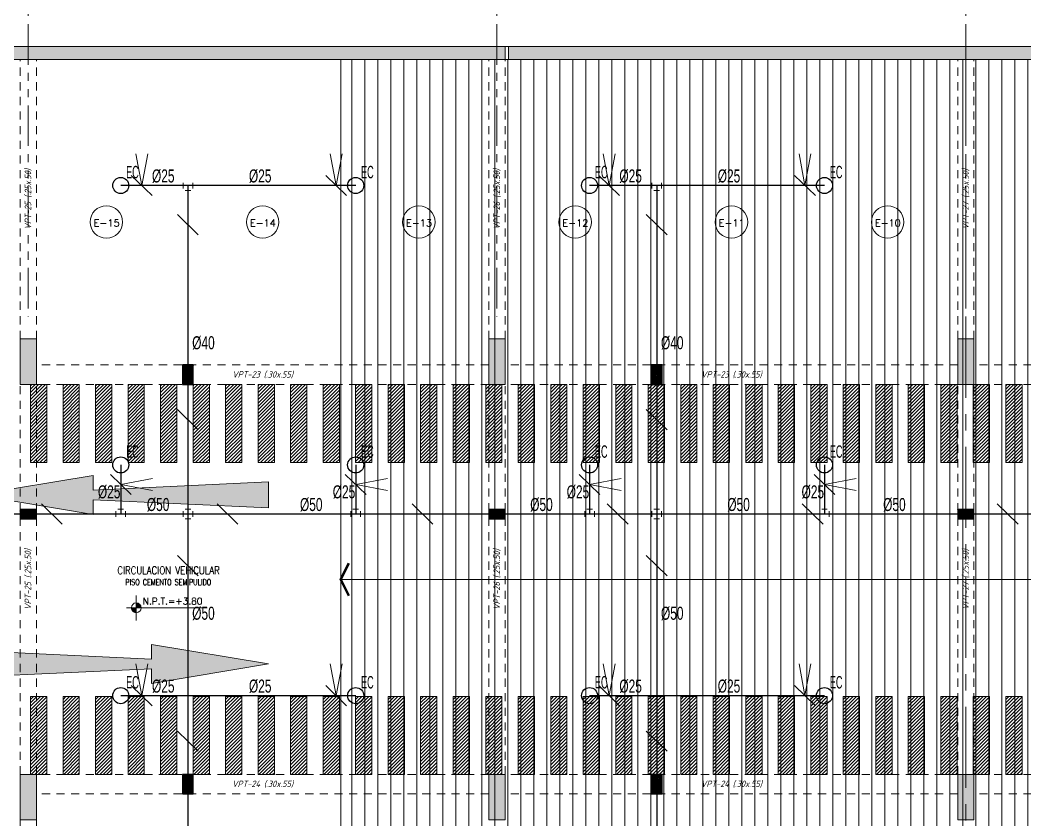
# Model space of a CAD drawing. Header units: millimetres. Extents: x 2085 to 2829, y 1347 to 1643.
# Drawn here: x 2120.48 to 2135.93, y 1527.39 to 1539.69 of the extents above; entities that cross this region are included whole.
import ezdxf
from ezdxf.enums import TextEntityAlignment as Align

# ---------------------------------------------------------------- set-up
doc = ezdxf.new("R2010")
doc.units = ezdxf.units.MM
for name, pattern in [('CENTER', [2, 1.25, -0.25, 0.25, -0.25]), ('DASHED2', [0.375, 0.25, -0.125]), ('HIDDEN', [0.375, 0.25, -0.125]), ('HIDDEN2', [0.1875, 0.125, -0.0625]), ('PHANTOM', [2.5, 1.25, -0.25, 0.25, -0.25, 0.25, -0.25]), ('PHANTOM2', [1.25, 0.625, -0.125, 0.125, -0.125, 0.125, -0.125])]:
    doc.linetypes.add(name, pattern=pattern)
doc.layers.get('0').update_dxf_attribs({"color": 251, "lineweight": 9})
for name, color, linetype, lineweight in [('000 SOS 911 - ACCESORIOS ACI', 3, 'Continuous', 20), ('000 SOS 911 ACCESORIOS', 3, 'Continuous', 20), ('000 SOS 911 ROCIADORES', 5, 'Continuous', 25), ('000 SOS 911 TEXTOS ACI', 7, 'Continuous', 9), ('000 SOS 911 TUB. ENTERRADA  ACI', 5, 'DASHED2', 25), ('000 SOS 911 TUBERIA ACI', 3, 'Continuous', 25), ('A-EJES', 251, 'PHANTOM', 9), ('A-ESTRUCTURA-HATCH', 251, 'Continuous', 13), ('A-ESTRUCTURA-PLACAS', 251, 'Continuous', 13), ('A-ESTRUCTURA-VIGAS', 251, 'HIDDEN2', 13), ('A-HATCH', 251, 'Continuous', 9), ('A-LINEAS', 251, 'Continuous', 9), ('A-MUROS', 251, 'Continuous', 9), ('A-NIVELES-NPT', 251, 'Continuous', 9), ('A-NUMERO ESTAC', 251, 'Continuous', 13), ('A-PROYECCIONES', 251, 'HIDDEN2', 9), ('A-TEXTO-ACABADO PISO', 251, 'Continuous', 13), ('A-TEXTO-AMBIENTES', 251, 'Continuous', 9), ('A-TEXTO-INDICACIONES', 251, 'Continuous', 13), ('CIRCULACION PEATONAL', 251, 'Continuous', 13)]:
    doc.layers.add(name, color=color, linetype=linetype, lineweight=lineweight)
doc.layers.add('A-ETAPAS', color=251, linetype='Continuous', lineweight=9, plot=False)
doc.layers.add('A_50_Vigas Chata', color=251, linetype='HIDDEN', lineweight=13, plot=False)
doc.styles.add('APPIA -TEXTOS-GENERALES', font='isocp.shx', dxfattribs={"oblique": 15})
doc.styles.add('PIPE', font='ARIALN.TTF', dxfattribs={"width": 0.8})
doc.styles.add('R80', font='romans.shx', dxfattribs={"width": 0.8, "oblique": 15, "height": 0.1})
doc.styles.add('ROMANS', font='romans.shx', dxfattribs={"width": 0.8})
pattern_1 = [(45, (94.750368, 0), (-0.0265165, 0.0265165), [])]
pattern_2 = [(45, (95.250368, 0), (-0.0265165, 0.0265165), [])]
pattern_3 = [(45, (95.750368, 0), (-0.0265165, 0.0265165), [])]
pattern_4 = [(45, (96.250368, 0), (-0.0265165, 0.0265165), [])]
pattern_5 = [(45, (96.750368, 0), (-0.0265165, 0.0265165), [])]
pattern_6 = [(45, (97.250368, 0), (-0.0265165, 0.0265165), [])]
pattern_7 = [(45, (97.750368, 0), (-0.0265165, 0.0265165), [])]
pattern_8 = [(45, (98.250368, 0), (-0.0265165, 0.0265165), [])]
pattern_9 = [(45, (98.750368, 0), (-0.0265165, 0.0265165), [])]
pattern_10 = [(45, (99.250368, 0), (-0.0265165, 0.0265165), [])]
pattern_11 = [(45, (99.750368, 0), (-0.0265165, 0.0265165), [])]
pattern_12 = [(45, (100.250368, 0), (-0.0265165, 0.0265165), [])]
pattern_13 = [(45, (100.750368, 0), (-0.0265165, 0.0265165), [])]
pattern_14 = [(45, (101.250368, 0), (-0.0265165, 0.0265165), [])]
pattern_15 = [(45, (101.750368, 0), (-0.0265165, 0.0265165), [])]
pattern_16 = [(45, (102.250368, 0), (-0.0265165, 0.0265165), [])]
pattern_17 = [(45, (102.750368, 0), (-0.0265165, 0.0265165), [])]
pattern_18 = [(45, (103.250368, 0), (-0.0265165, 0.0265165), [])]
pattern_19 = [(45, (103.750368, 0), (-0.0265165, 0.0265165), [])]
pattern_20 = [(45, (104.250368, 0), (-0.0265165, 0.0265165), [])]
pattern_21 = [(45, (104.750368, 0), (-0.0265165, 0.0265165), [])]
pattern_22 = [(45, (105.250368, 0), (-0.0265165, 0.0265165), [])]
pattern_23 = [(45, (105.750368, 0), (-0.0265165, 0.0265165), [])]
pattern_24 = [(45, (106.250368, 0), (-0.0265165, 0.0265165), [])]
pattern_25 = [(45, (106.750368, 0), (-0.0265165, 0.0265165), [])]
pattern_26 = [(45, (107.250368, 0), (-0.0265165, 0.0265165), [])]
pattern_27 = [(45, (107.750368, 0), (-0.0265165, 0.0265165), [])]
pattern_28 = [(45, (108.250368, 0), (-0.0265165, 0.0265165), [])]
pattern_29 = [(45, (108.750368, 0), (-0.0265165, 0.0265165), [])]
pattern_30 = [(45, (109.250368, 0), (-0.0265165, 0.0265165), [])]
pattern_31 = [(45, (109.750368, 0), (-0.0265165, 0.0265165), [])]

# ---------------------------------------------------------------- blocks, each defined once
blk = doc.blocks.new('002')
at = {"layer": '000 SOS 911 ROCIADORES'}
blk.add_circle((2884.506, 1470.177, 0), 0.0952, dxfattribs=at)
at = {"layer": '000 SOS 911 ROCIADORES', "color": 5, "style": 'PIPE', "width": 0.641273}
blk.add_text('EC', height=0.1469, dxfattribs=at).set_placement((2884.569, 1470.262, 0), (2884.719, 1470.262, 0), align=Align.FIT)
blk = doc.blocks.new('003')
at = {"layer": '000 SOS 911 ROCIADORES', "xscale": 1.3, "yscale": 1.3, "zscale": 1.3}
blk.add_blockref('002', (-841.839, -416.766, 0), dxfattribs=at)
blk = doc.blocks.new('PASE EN VIGA')
at = {"layer": '000 SOS 911 TUB. ENTERRADA  ACI'}
h = blk.add_hatch(dxfattribs=at)
h.set_pattern_fill('ANSI31', color=6, scale=0.0046)
h.paths.add_polyline_path([(2188.783, 1180.57), (2188.783, 1180.71), (2188.533, 1180.71), (2188.533, 1180.57)])
at = {"layer": '000 SOS 911 TUB. ENTERRADA  ACI', "color": 6, "linetype": 'ByBlock'}
blk.add_lwpolyline([(2188.533, 1180.57), (2188.783, 1180.57), (2188.783, 1180.71), (2188.533, 1180.71)], close=True, dxfattribs=at)
blk = doc.blocks.new('007')
at = {"layer": '000 SOS 911 - ACCESORIOS ACI'}
for q in [(26830.838, -4054.765, 0), (26831.022, -4054.765, 0)]:
    blk.add_line((26830.93, -4055.252, 0), q, dxfattribs=at)
blk = doc.blocks.new('ACCS.ELBOW.90')
at = {"layer": '000 SOS 911 - ACCESORIOS ACI', "color": 100}
for p, q in [((0.098, 0.168), (-0.098, 0.168)), ((0.168, -0.098), (0.168, 0.098))]:
    blk.add_line(p, q, dxfattribs=at)
at = {"layer": '000 SOS 911 - ACCESORIOS ACI', "color": 9}
for p in [(0, 0.168), (0.168, 0)]:
    blk.add_line(p, (0, 0), dxfattribs=at)
blk = doc.blocks.new('EST P1')
at = {"layer": 'A-ESTRUCTURA-HATCH'}
h = blk.add_hatch(color=256, dxfattribs=at)
h.dxf.hatch_style = 1
h.paths.add_polyline_path([(28.776, 5.95), (28.776, 5.05), (23.07, 5.05), (23.07, 4.85), (28.926, 4.85), (28.926, 5.75), (32.576, 5.75), (32.576, 4.85), (35.53, 4.85), (35.53, 5.05), (32.726, 5.05), (32.726, 5.95)])
h.paths.add_polyline_path([(43.04, 4.85), (43.04, 5.05), (35.58, 5.05), (35.58, 4.85)])
h.paths.add_polyline_path([(43.09, 5.05), (43.09, 4.85), (47.915, 4.85), (47.915, 5.05)])
h.paths.add_polyline_path([(51.865, 5.05), (51.865, 4.85), (53.376, 4.85), (53.376, 5.05)])
h.paths.add_polyline_path([(72.801, -0.15), (73.001, -0.15, 1), (53.601, -0.15), (53.801, -0.15, -1)])
h.paths.add_polyline_path([(70.351, 0), (70.351, -0.15), (72.749, -0.15), (72.749, 0)], flags=17)
h.paths.add_polyline_path([(69.451, -0.15), (69.451, 0), (66.848, 0, -0.010569), (66.851, -0.15)], flags=17)
h.paths.add_polyline_path([(65.272, 2.496), (65.272, -0.15), (65.422, -0.15), (65.422, 2.378, -0.221666), (66.601, -0.15), (66.801, -0.15, 0.99999), (59.801, -0.15), (60.001, -0.15, -0.61691)], flags=0)
h.paths.add_polyline_path([(71.88, -11.4), (71.88, -11.15), (57.51, -11.15), (57.51, -11.4)])
h.paths.add_polyline_path([(57.46, -11.4), (57.46, -11.15), (43.09, -11.15), (43.09, -11.4)])
h.paths.add_polyline_path([(43.04, -11.4), (43.04, -11.15), (35.58, -11.15), (35.58, -11.4)])
h.paths.add_polyline_path([(23.07, -11.15), (23.07, -11.4), (35.53, -11.4), (35.53, -11.15)])
h.paths.add_polyline_path([(23.02, -11.4), (23.02, -11.15), (12.25, -11.15), (12.25, -11.4)])
h.paths.add_polyline_path([(12.2, -11.4), (12.2, -11.15), (3.65, -11.15), (3.65, -11.4)])
h.paths.add_polyline_path([(3.6, -11.4), (3.6, -11.15), (-3.56, -11.15), (-3.56, -11.4)])
h.paths.add_polyline_path([(-17.98, -11.15), (-17.98, -11.4), (-3.61, -11.4), (-3.61, -11.15)])
h.paths.add_polyline_path([(-18.03, -11.4), (-18.03, -11.15), (-32.4, -11.15), (-32.4, -11.4)])
h.paths.add_polyline_path([(-32.45, -11.4), (-32.45, -11.15), (-46.94, -11.15), (-46.94, -11.4)])
h.paths.add_polyline_path([(-47.24, -11.4), (-46.99, -11.4), (-46.99, -6.15), (-47.24, -6.15)])
h.paths.add_polyline_path([(-46.99, -0.2), (-47.24, -0.2), (-47.24, -6.1), (-46.99, -6.1)])
h.paths.add_polyline_path([(-47.24, 0.15), (-47.24, -0.15), (-44.785, -0.15), (-44.785, 5.05), (-45.035, 5.05), (-45.035, 0.15)])
h.paths.add_polyline_path([(-44.735, 5.05), (-44.735, 4.85), (-32.45, 4.85), (-32.45, 5.05)])
h.paths.add_polyline_path([(-23.224, 4.85), (-23.224, 5.75), (-19.574, 5.75), (-19.574, 4.85), (-18.03, 4.85), (-18.03, 5.05), (-19.424, 5.05), (-19.424, 5.95), (-23.374, 5.95), (-23.374, 5.05), (-32.4, 5.05), (-32.4, 4.85)])
h.paths.add_polyline_path([(-17.98, 5.05), (-17.98, 4.85), (-3.61, 4.85), (-3.61, 5.05)])
h.paths.add_polyline_path([(12.2, 4.85), (12.2, 5.05), (3.825, 5.05), (3.825, 4.85)])
h.paths.add_polyline_path([(12.25, 5.05), (12.25, 4.85), (23.02, 4.85), (23.02, 5.05)])
h = blk.add_hatch(color=256, dxfattribs=at)
h.dxf.hatch_style = 1
h.paths.add_polyline_path([(51.865, 5.05), (47.915, 5.05), (47.915, -0.15), (50.25, -0.15), (50.25, 0), (48.065, 0), (48.065, 2.05), (51.865, 2.05), (51.865, 2.2), (48.065, 2.2), (48.065, 4.85), (51.715, 4.85), (51.715, 3.2), (51.865, 3.2)])
h.paths.add_polyline_path([(1.925, -0.151), (-0.175, -0.151), (-0.175, 4.85), (-3.56, 4.85), (-3.56, 5.05), (3.775, 5.05), (3.775, 1.9), (3.625, 1.9), (3.625, 4.85), (-0.025, 4.85), (-0.025, 2.2), (1.925, 2.2), (1.925, 2.05), (-0.025, 2.05), (-0.025, 0), (1.925, -0.001)])
h.paths.add_polyline_path([(71.63, -6.15), (71.88, -6.15), (71.88, -6.85), (71.63, -6.85)])
h.paths.add_polyline_path([(64.42, -6.15), (64.67, -6.15), (64.67, -6.85), (64.42, -6.85)])
h.paths.add_polyline_path([(57.21, -6.15), (57.46, -6.15), (57.46, -6.85), (57.21, -6.85)])
h.paths.add_polyline_path([(50, -6.15), (50.25, -6.15), (50.25, -6.85), (50, -6.85)])
h.paths.add_polyline_path([(42.79, -6.15), (43.04, -6.15), (43.04, -6.85), (42.79, -6.85)])
h.paths.add_polyline_path([(42.79, 0.55), (43.04, 0.55), (43.04, -0.15), (42.79, -0.15)])
h.paths.add_polyline_path([(35.58, -6.15), (35.83, -6.15), (35.83, -6.85), (35.58, -6.85)])
h.paths.add_polyline_path([(35.58, 0.55), (35.83, 0.55), (35.83, -0.15), (35.58, -0.15)])
h.paths.add_polyline_path([(35.28, -6.15), (35.53, -6.15), (35.53, -6.85), (35.28, -6.85)])
h.paths.add_polyline_path([(35.28, 0.55), (35.53, 0.55), (35.53, -0.15), (35.28, -0.15)])
h.paths.add_polyline_path([(30.28, -6.15), (30.53, -6.15), (30.53, -6.85), (30.28, -6.85)])
h.paths.add_polyline_path([(30.28, 0.55), (30.53, 0.55), (30.53, -0.15), (30.28, -0.15)])
h.paths.add_polyline_path([(23.07, -6.15), (23.32, -6.15), (23.32, -6.85), (23.07, -6.85)])
h.paths.add_polyline_path([(23.07, 0.55), (23.32, 0.55), (23.32, -0.15), (23.07, -0.15)])
h.paths.add_polyline_path([(18.07, -6.15), (18.32, -6.15), (18.32, -6.85), (18.07, -6.85)])
h.paths.add_polyline_path([(18.07, 0.55), (18.32, 0.55), (18.32, -0.15), (18.07, -0.15)])
h.paths.add_polyline_path([(10.86, -6.15), (11.11, -6.15), (11.11, -6.85), (10.86, -6.85)])
h.paths.add_polyline_path([(10.86, 0.55), (11.11, 0.55), (11.11, -0.15), (10.86, -0.15)])
h.paths.add_polyline_path([(3.65, -6.15), (3.9, -6.15), (3.9, -6.85), (3.65, -6.85)])
h.paths.add_polyline_path([(3.625, 0.55), (3.9, 0.55), (3.9, -0.15), (3.625, -0.15)])
h.paths.add_polyline_path([(-3.56, -6.15), (-3.31, -6.15), (-3.31, -6.85), (-3.56, -6.85)])
h.paths.add_polyline_path([(-3.56, 0.55), (-3.31, 0.55), (-3.31, -0.15), (-3.56, -0.15)])
h.paths.add_polyline_path([(-3.86, -6.15), (-3.61, -6.15), (-3.61, -6.85), (-3.86, -6.85)])
h.paths.add_polyline_path([(-3.86, 0.55), (-3.61, 0.55), (-3.61, -0.15), (-3.86, -0.15)])
h.paths.add_polyline_path([(-11.07, -6.15), (-10.82, -6.15), (-10.82, -6.85), (-11.07, -6.85)])
h.paths.add_polyline_path([(-11.07, 0.55), (-10.82, 0.55), (-10.82, -0.15), (-11.07, -0.15)])
h.paths.add_polyline_path([(-18.28, -6.15), (-18.03, -6.15), (-18.03, -6.85), (-18.28, -6.85)])
h.paths.add_polyline_path([(-18.28, 0.55), (-18.03, 0.55), (-18.03, -0.15), (-18.28, -0.15)])
h.paths.add_polyline_path([(-25.49, -6.15), (-25.24, -6.15), (-25.24, -6.85), (-25.49, -6.85)])
h.paths.add_polyline_path([(-25.49, 0.55), (-25.24, 0.55), (-25.24, -0.15), (-25.49, -0.15)])
h.paths.add_polyline_path([(-32.7, -6.15), (-32.45, -6.15), (-32.45, -6.85), (-32.7, -6.85)])
h.paths.add_polyline_path([(-32.7, 0.55), (-32.45, 0.55), (-32.45, -0.15), (-32.7, -0.15)])
h.paths.add_polyline_path([(-39.91, -6.15), (-39.66, -6.15), (-39.66, -6.85), (-39.91, -6.85)])
h.paths.add_polyline_path([(-39.91, 0.55), (-39.66, 0.55), (-39.66, -0.15), (-39.91, -0.15)])
at = {"layer": 'A-ESTRUCTURA-PLACAS'}
for points in [[(-32.4, 5.05), (-23.374, 5.05), (-23.374, 5.95), (-19.424, 5.95), (-19.424, 5.05), (-18.03, 5.05), (-18.03, 4.85), (-19.574, 4.85), (-19.574, 5.75), (-23.224, 5.75), (-23.224, 4.85), (-32.4, 4.85)], [(-44.735, 5.05), (-32.45, 5.05), (-32.45, 4.85), (-44.735, 4.85)], [(-39.91, 0.55), (-39.66, 0.55), (-39.66, -0.15), (-39.91, -0.15)], [(-32.7, 0.55), (-32.45, 0.55), (-32.45, -0.15), (-32.7, -0.15)], [(-25.49, 0.55), (-25.24, 0.55), (-25.24, -0.15), (-25.49, -0.15)], [(-39.91, -6.15), (-39.66, -6.15), (-39.66, -6.85), (-39.91, -6.85)], [(-32.7, -6.15), (-32.45, -6.15), (-32.45, -6.85), (-32.7, -6.85)], [(-25.49, -6.15), (-25.24, -6.15), (-25.24, -6.85), (-25.49, -6.85)]]:
    blk.add_lwpolyline(points, close=True, dxfattribs=at)
at = {"layer": 'A-ESTRUCTURA-VIGAS'}
for points in [[(-39.91, 0.55), (-39.91, 4.85)], [(-39.66, 0.55), (-39.66, 4.85)], [(-32.7, 0.55), (-32.7, 4.85)], [(-32.45, 0.55), (-32.45, 4.85)], [(-25.49, 0.55), (-25.49, 4.85)], [(-25.24, 0.55), (-25.24, 4.85)], [(-32.7, 0.15), (-39.66, 0.15)], [(-25.49, 0.15), (-32.45, 0.15)], [(-18.28, 0.15), (-25.24, 0.15)], [(-39.91, -6.15), (-39.91, -0.15)], [(-39.66, -6.15), (-39.66, -0.15)], [(-32.7, -0.15), (-39.66, -0.15)], [(-32.7, -6.15), (-32.7, -0.15)], [(-32.45, -6.15), (-32.45, -0.15)], [(-25.49, -0.15), (-32.45, -0.15)], [(-25.49, -6.15), (-25.49, -0.15)], [(-25.24, -6.15), (-25.24, -0.15)], [(-18.28, -0.15), (-25.24, -0.15)], [(-32.7, -6.15), (-39.66, -6.15)], [(-25.49, -6.15), (-32.45, -6.15)], [(-18.28, -6.15), (-25.24, -6.15)], [(-32.7, -6.45), (-39.66, -6.45)], [(-25.49, -6.45), (-32.45, -6.45)], [(-18.28, -6.45), (-25.24, -6.45)], [(-39.91, -6.85), (-39.91, -11.15)], [(-39.66, -6.85), (-39.66, -11.15)]]:
    blk.add_lwpolyline(points, dxfattribs=at)
at = {"layer": 'A_50_Vigas Chata', "char_height": 0.1, "attachment_point": 5, "rotation": 90, "style": 'APPIA -TEXTOS-GENERALES'}
for s, insert in [('VPT-25 (.25x.50)', (-39.785, 2.7)), ('VPT-26 (.25x.50)', (-32.575, 2.7)), ('VPT-27 (.25x.50)', (-25.365, 2.7)), ('VPT-25 (.25x.50)', (-39.785, -3.15)), ('VPT-26 (.25x.50)', (-32.575, -3.15)), ('VPT-27 (.25x.50)', (-25.365, -3.15))]:
    blk.add_mtext(s, dxfattribs=dict(at, insert=insert))
at = {"layer": 'A_50_Vigas Chata', "char_height": 0.1, "attachment_point": 5, "style": 'APPIA -TEXTOS-GENERALES'}
for s, insert in [('VPT-23 (.30x.55)', (-36.18, 0)), ('VPT-23 (.30x.55)', (-28.97, 0)), ('VPT-24 (.30x.55)', (-36.18, -6.3)), ('VPT-24 (.30x.55)', (-28.97, -6.3))]:
    blk.add_mtext(s, dxfattribs=dict(at, insert=insert))
blk = doc.blocks.new('*U225')
at = {"layer": 'CIRCULACION PEATONAL'}
h = blk.add_hatch(dxfattribs=at)
h.set_pattern_fill('ANSI31', color=256, scale=0.3)
h.set_pattern_definition(pattern_1)
h.paths.add_polyline_path([(95.047, 0.228), (94.797, 0.228), (94.797, -0.972), (95.047, -0.972)])
h = blk.add_hatch(dxfattribs=at)
h.set_pattern_fill('ANSI31', color=256, scale=0.3)
h.set_pattern_definition(pattern_2)
h.paths.add_polyline_path([(95.547, 0.228), (95.297, 0.228), (95.297, -0.972), (95.547, -0.972)])
h = blk.add_hatch(dxfattribs=at)
h.set_pattern_fill('ANSI31', color=256, scale=0.3)
h.set_pattern_definition(pattern_3)
h.paths.add_polyline_path([(96.047, 0.228), (95.797, 0.228), (95.797, -0.972), (96.047, -0.972)])
h = blk.add_hatch(dxfattribs=at)
h.set_pattern_fill('ANSI31', color=256, scale=0.3)
h.set_pattern_definition(pattern_4)
h.paths.add_polyline_path([(96.547, 0.228), (96.297, 0.228), (96.297, -0.972), (96.547, -0.972)])
h = blk.add_hatch(dxfattribs=at)
h.set_pattern_fill('ANSI31', color=256, scale=0.3)
h.set_pattern_definition(pattern_5)
h.paths.add_polyline_path([(97.047, 0.228), (96.797, 0.228), (96.797, -0.972), (97.047, -0.972)])
h = blk.add_hatch(dxfattribs=at)
h.set_pattern_fill('ANSI31', color=256, scale=0.3)
h.set_pattern_definition(pattern_6)
h.paths.add_polyline_path([(97.547, 0.228), (97.297, 0.228), (97.297, -0.972), (97.547, -0.972)])
h = blk.add_hatch(dxfattribs=at)
h.set_pattern_fill('ANSI31', color=256, scale=0.3)
h.set_pattern_definition(pattern_7)
h.paths.add_polyline_path([(98.047, 0.228), (97.797, 0.228), (97.797, -0.972), (98.047, -0.972)])
h = blk.add_hatch(dxfattribs=at)
h.set_pattern_fill('ANSI31', color=256, scale=0.3)
h.set_pattern_definition(pattern_8)
h.paths.add_polyline_path([(98.547, 0.228), (98.297, 0.228), (98.297, -0.972), (98.547, -0.972)])
h = blk.add_hatch(dxfattribs=at)
h.set_pattern_fill('ANSI31', color=256, scale=0.3)
h.set_pattern_definition(pattern_9)
h.paths.add_polyline_path([(99.047, 0.228), (98.797, 0.228), (98.797, -0.972), (99.047, -0.972)])
h = blk.add_hatch(dxfattribs=at)
h.set_pattern_fill('ANSI31', color=256, scale=0.3)
h.set_pattern_definition(pattern_10)
h.paths.add_polyline_path([(99.547, 0.228), (99.297, 0.228), (99.297, -0.972), (99.547, -0.972)])
h = blk.add_hatch(dxfattribs=at)
h.set_pattern_fill('ANSI31', color=256, scale=0.3)
h.set_pattern_definition(pattern_11)
h.paths.add_polyline_path([(100.047, 0.228), (99.797, 0.228), (99.797, -0.972), (100.047, -0.972)])
h = blk.add_hatch(dxfattribs=at)
h.set_pattern_fill('ANSI31', color=256, scale=0.3)
h.set_pattern_definition(pattern_12)
h.paths.add_polyline_path([(100.547, 0.228), (100.297, 0.228), (100.297, -0.972), (100.547, -0.972)])
h = blk.add_hatch(dxfattribs=at)
h.set_pattern_fill('ANSI31', color=256, scale=0.3)
h.set_pattern_definition(pattern_13)
h.paths.add_polyline_path([(101.047, 0.228), (100.797, 0.228), (100.797, -0.972), (101.047, -0.972)])
h = blk.add_hatch(dxfattribs=at)
h.set_pattern_fill('ANSI31', color=256, scale=0.3)
h.set_pattern_definition(pattern_14)
h.paths.add_polyline_path([(101.547, 0.228), (101.297, 0.228), (101.297, -0.972), (101.547, -0.972)])
h = blk.add_hatch(dxfattribs=at)
h.set_pattern_fill('ANSI31', color=256, scale=0.3)
h.set_pattern_definition(pattern_15)
h.paths.add_polyline_path([(102.047, 0.228), (101.797, 0.228), (101.797, -0.972), (102.047, -0.972)])
h = blk.add_hatch(dxfattribs=at)
h.set_pattern_fill('ANSI31', color=256, scale=0.3)
h.set_pattern_definition(pattern_16)
h.paths.add_polyline_path([(102.547, 0.228), (102.297, 0.228), (102.297, -0.972), (102.547, -0.972)])
h = blk.add_hatch(dxfattribs=at)
h.set_pattern_fill('ANSI31', color=256, scale=0.3)
h.set_pattern_definition(pattern_17)
h.paths.add_polyline_path([(103.047, 0.228), (102.797, 0.228), (102.797, -0.972), (103.047, -0.972)])
h = blk.add_hatch(dxfattribs=at)
h.set_pattern_fill('ANSI31', color=256, scale=0.3)
h.set_pattern_definition(pattern_18)
h.paths.add_polyline_path([(103.547, 0.228), (103.297, 0.228), (103.297, -0.972), (103.547, -0.972)])
h = blk.add_hatch(dxfattribs=at)
h.set_pattern_fill('ANSI31', color=256, scale=0.3)
h.set_pattern_definition(pattern_19)
h.paths.add_polyline_path([(104.047, 0.228), (103.797, 0.228), (103.797, -0.972), (104.047, -0.972)])
h = blk.add_hatch(dxfattribs=at)
h.set_pattern_fill('ANSI31', color=256, scale=0.3)
h.set_pattern_definition(pattern_20)
h.paths.add_polyline_path([(104.547, 0.228), (104.297, 0.228), (104.297, -0.972), (104.547, -0.972)])
h = blk.add_hatch(dxfattribs=at)
h.set_pattern_fill('ANSI31', color=256, scale=0.3)
h.set_pattern_definition(pattern_21)
h.paths.add_polyline_path([(105.047, 0.228), (104.797, 0.228), (104.797, -0.972), (105.047, -0.972)])
h = blk.add_hatch(dxfattribs=at)
h.set_pattern_fill('ANSI31', color=256, scale=0.3)
h.set_pattern_definition(pattern_22)
h.paths.add_polyline_path([(105.547, 0.228), (105.297, 0.228), (105.297, -0.972), (105.547, -0.972)])
h = blk.add_hatch(dxfattribs=at)
h.set_pattern_fill('ANSI31', color=256, scale=0.3)
h.set_pattern_definition(pattern_23)
h.paths.add_polyline_path([(106.047, 0.228), (105.797, 0.228), (105.797, -0.972), (106.047, -0.972)])
h = blk.add_hatch(dxfattribs=at)
h.set_pattern_fill('ANSI31', color=256, scale=0.3)
h.set_pattern_definition(pattern_24)
h.paths.add_polyline_path([(106.547, 0.228), (106.297, 0.228), (106.297, -0.972), (106.547, -0.972)])
h = blk.add_hatch(dxfattribs=at)
h.set_pattern_fill('ANSI31', color=256, scale=0.3)
h.set_pattern_definition(pattern_25)
h.paths.add_polyline_path([(107.047, 0.228), (106.797, 0.228), (106.797, -0.972), (107.047, -0.972)])
h = blk.add_hatch(dxfattribs=at)
h.set_pattern_fill('ANSI31', color=256, scale=0.3)
h.set_pattern_definition(pattern_26)
h.paths.add_polyline_path([(107.547, 0.228), (107.297, 0.228), (107.297, -0.972), (107.547, -0.972)])
h = blk.add_hatch(dxfattribs=at)
h.set_pattern_fill('ANSI31', color=256, scale=0.3)
h.set_pattern_definition(pattern_27)
h.paths.add_polyline_path([(108.047, 0.228), (107.797, 0.228), (107.797, -0.972), (108.047, -0.972)])
h = blk.add_hatch(dxfattribs=at)
h.set_pattern_fill('ANSI31', color=256, scale=0.3)
h.set_pattern_definition(pattern_28)
h.paths.add_polyline_path([(108.547, 0.228), (108.297, 0.228), (108.297, -0.972), (108.547, -0.972)])
h = blk.add_hatch(dxfattribs=at)
h.set_pattern_fill('ANSI31', color=256, scale=0.3)
h.set_pattern_definition(pattern_29)
h.paths.add_polyline_path([(109.047, 0.228), (108.797, 0.228), (108.797, -0.972), (109.047, -0.972)])
h = blk.add_hatch(dxfattribs=at)
h.set_pattern_fill('ANSI31', color=256, scale=0.3)
h.set_pattern_definition(pattern_30)
h.paths.add_polyline_path([(109.547, 0.228), (109.297, 0.228), (109.297, -0.972), (109.547, -0.972)])
h = blk.add_hatch(dxfattribs=at)
h.set_pattern_fill('ANSI31', color=256, scale=0.3)
h.set_pattern_definition(pattern_31)
h.paths.add_polyline_path([(110.047, 0.228), (109.797, 0.228), (109.797, -0.972), (110.047, -0.972)])
for points in [[(94.797, -0.972), (95.047, -0.972), (95.047, 0.228), (94.797, 0.228)], [(95.297, -0.972), (95.547, -0.972), (95.547, 0.228), (95.297, 0.228)], [(95.797, -0.972), (96.047, -0.972), (96.047, 0.228), (95.797, 0.228)], [(96.297, -0.972), (96.547, -0.972), (96.547, 0.228), (96.297, 0.228)], [(96.797, -0.972), (97.047, -0.972), (97.047, 0.228), (96.797, 0.228)], [(97.297, -0.972), (97.547, -0.972), (97.547, 0.228), (97.297, 0.228)], [(97.797, -0.972), (98.047, -0.972), (98.047, 0.228), (97.797, 0.228)], [(98.297, -0.972), (98.547, -0.972), (98.547, 0.228), (98.297, 0.228)], [(98.797, -0.972), (99.047, -0.972), (99.047, 0.228), (98.797, 0.228)], [(99.297, -0.972), (99.547, -0.972), (99.547, 0.228), (99.297, 0.228)], [(99.797, -0.972), (100.047, -0.972), (100.047, 0.228), (99.797, 0.228)], [(100.297, -0.972), (100.547, -0.972), (100.547, 0.228), (100.297, 0.228)], [(100.797, -0.972), (101.047, -0.972), (101.047, 0.228), (100.797, 0.228)], [(101.297, -0.972), (101.547, -0.972), (101.547, 0.228), (101.297, 0.228)], [(101.797, -0.972), (102.047, -0.972), (102.047, 0.228), (101.797, 0.228)], [(102.297, -0.972), (102.547, -0.972), (102.547, 0.228), (102.297, 0.228)], [(102.797, -0.972), (103.047, -0.972), (103.047, 0.228), (102.797, 0.228)], [(103.297, -0.972), (103.547, -0.972), (103.547, 0.228), (103.297, 0.228)], [(103.797, -0.972), (104.047, -0.972), (104.047, 0.228), (103.797, 0.228)], [(104.297, -0.972), (104.547, -0.972), (104.547, 0.228), (104.297, 0.228)], [(104.797, -0.972), (105.047, -0.972), (105.047, 0.228), (104.797, 0.228)], [(105.297, -0.972), (105.547, -0.972), (105.547, 0.228), (105.297, 0.228)], [(105.797, -0.972), (106.047, -0.972), (106.047, 0.228), (105.797, 0.228)], [(106.297, -0.972), (106.547, -0.972), (106.547, 0.228), (106.297, 0.228)], [(106.797, -0.972), (107.047, -0.972), (107.047, 0.228), (106.797, 0.228)], [(107.297, -0.972), (107.547, -0.972), (107.547, 0.228), (107.297, 0.228)], [(107.797, -0.972), (108.047, -0.972), (108.047, 0.228), (107.797, 0.228)], [(108.297, -0.972), (108.547, -0.972), (108.547, 0.228), (108.297, 0.228)], [(108.797, -0.972), (109.047, -0.972), (109.047, 0.228), (108.797, 0.228)], [(109.297, -0.972), (109.547, -0.972), (109.547, 0.228), (109.297, 0.228)], [(109.797, -0.972), (110.047, -0.972), (110.047, 0.228), (109.797, 0.228)]]:
    blk.add_lwpolyline(points, close=True, dxfattribs=at)
blk = doc.blocks.new('*U226')
at = {"layer": 'CIRCULACION PEATONAL'}
h = blk.add_hatch(dxfattribs=at)
h.set_pattern_fill('ANSI31', color=256, scale=0.3)
h.set_pattern_definition(pattern_1)
h.paths.add_polyline_path([(95.047, 0.228), (94.797, 0.228), (94.797, -0.972), (95.047, -0.972)])
h = blk.add_hatch(dxfattribs=at)
h.set_pattern_fill('ANSI31', color=256, scale=0.3)
h.set_pattern_definition(pattern_2)
h.paths.add_polyline_path([(95.547, 0.228), (95.297, 0.228), (95.297, -0.972), (95.547, -0.972)])
h = blk.add_hatch(dxfattribs=at)
h.set_pattern_fill('ANSI31', color=256, scale=0.3)
h.set_pattern_definition(pattern_3)
h.paths.add_polyline_path([(96.047, 0.228), (95.797, 0.228), (95.797, -0.972), (96.047, -0.972)])
h = blk.add_hatch(dxfattribs=at)
h.set_pattern_fill('ANSI31', color=256, scale=0.3)
h.set_pattern_definition(pattern_4)
h.paths.add_polyline_path([(96.547, 0.228), (96.297, 0.228), (96.297, -0.972), (96.547, -0.972)])
h = blk.add_hatch(dxfattribs=at)
h.set_pattern_fill('ANSI31', color=256, scale=0.3)
h.set_pattern_definition(pattern_5)
h.paths.add_polyline_path([(97.047, 0.228), (96.797, 0.228), (96.797, -0.972), (97.047, -0.972)])
h = blk.add_hatch(dxfattribs=at)
h.set_pattern_fill('ANSI31', color=256, scale=0.3)
h.set_pattern_definition(pattern_6)
h.paths.add_polyline_path([(97.547, 0.228), (97.297, 0.228), (97.297, -0.972), (97.547, -0.972)])
h = blk.add_hatch(dxfattribs=at)
h.set_pattern_fill('ANSI31', color=256, scale=0.3)
h.set_pattern_definition(pattern_7)
h.paths.add_polyline_path([(98.047, 0.228), (97.797, 0.228), (97.797, -0.972), (98.047, -0.972)])
h = blk.add_hatch(dxfattribs=at)
h.set_pattern_fill('ANSI31', color=256, scale=0.3)
h.set_pattern_definition(pattern_8)
h.paths.add_polyline_path([(98.547, 0.228), (98.297, 0.228), (98.297, -0.972), (98.547, -0.972)])
h = blk.add_hatch(dxfattribs=at)
h.set_pattern_fill('ANSI31', color=256, scale=0.3)
h.set_pattern_definition(pattern_9)
h.paths.add_polyline_path([(99.047, 0.228), (98.797, 0.228), (98.797, -0.972), (99.047, -0.972)])
h = blk.add_hatch(dxfattribs=at)
h.set_pattern_fill('ANSI31', color=256, scale=0.3)
h.set_pattern_definition(pattern_10)
h.paths.add_polyline_path([(99.547, 0.228), (99.297, 0.228), (99.297, -0.972), (99.547, -0.972)])
h = blk.add_hatch(dxfattribs=at)
h.set_pattern_fill('ANSI31', color=256, scale=0.3)
h.set_pattern_definition(pattern_11)
h.paths.add_polyline_path([(100.047, 0.228), (99.797, 0.228), (99.797, -0.972), (100.047, -0.972)])
h = blk.add_hatch(dxfattribs=at)
h.set_pattern_fill('ANSI31', color=256, scale=0.3)
h.set_pattern_definition(pattern_12)
h.paths.add_polyline_path([(100.547, 0.228), (100.297, 0.228), (100.297, -0.972), (100.547, -0.972)])
h = blk.add_hatch(dxfattribs=at)
h.set_pattern_fill('ANSI31', color=256, scale=0.3)
h.set_pattern_definition(pattern_13)
h.paths.add_polyline_path([(101.047, 0.228), (100.797, 0.228), (100.797, -0.972), (101.047, -0.972)])
h = blk.add_hatch(dxfattribs=at)
h.set_pattern_fill('ANSI31', color=256, scale=0.3)
h.set_pattern_definition(pattern_14)
h.paths.add_polyline_path([(101.547, 0.228), (101.297, 0.228), (101.297, -0.972), (101.547, -0.972)])
h = blk.add_hatch(dxfattribs=at)
h.set_pattern_fill('ANSI31', color=256, scale=0.3)
h.set_pattern_definition(pattern_15)
h.paths.add_polyline_path([(102.047, 0.228), (101.797, 0.228), (101.797, -0.972), (102.047, -0.972)])
h = blk.add_hatch(dxfattribs=at)
h.set_pattern_fill('ANSI31', color=256, scale=0.3)
h.set_pattern_definition(pattern_16)
h.paths.add_polyline_path([(102.547, 0.228), (102.297, 0.228), (102.297, -0.972), (102.547, -0.972)])
h = blk.add_hatch(dxfattribs=at)
h.set_pattern_fill('ANSI31', color=256, scale=0.3)
h.set_pattern_definition(pattern_17)
h.paths.add_polyline_path([(103.047, 0.228), (102.797, 0.228), (102.797, -0.972), (103.047, -0.972)])
h = blk.add_hatch(dxfattribs=at)
h.set_pattern_fill('ANSI31', color=256, scale=0.3)
h.set_pattern_definition(pattern_18)
h.paths.add_polyline_path([(103.547, 0.228), (103.297, 0.228), (103.297, -0.972), (103.547, -0.972)])
h = blk.add_hatch(dxfattribs=at)
h.set_pattern_fill('ANSI31', color=256, scale=0.3)
h.set_pattern_definition(pattern_19)
h.paths.add_polyline_path([(104.047, 0.228), (103.797, 0.228), (103.797, -0.972), (104.047, -0.972)])
h = blk.add_hatch(dxfattribs=at)
h.set_pattern_fill('ANSI31', color=256, scale=0.3)
h.set_pattern_definition(pattern_20)
h.paths.add_polyline_path([(104.547, 0.228), (104.297, 0.228), (104.297, -0.972), (104.547, -0.972)])
h = blk.add_hatch(dxfattribs=at)
h.set_pattern_fill('ANSI31', color=256, scale=0.3)
h.set_pattern_definition(pattern_21)
h.paths.add_polyline_path([(105.047, 0.228), (104.797, 0.228), (104.797, -0.972), (105.047, -0.972)])
h = blk.add_hatch(dxfattribs=at)
h.set_pattern_fill('ANSI31', color=256, scale=0.3)
h.set_pattern_definition(pattern_22)
h.paths.add_polyline_path([(105.547, 0.228), (105.297, 0.228), (105.297, -0.972), (105.547, -0.972)])
h = blk.add_hatch(dxfattribs=at)
h.set_pattern_fill('ANSI31', color=256, scale=0.3)
h.set_pattern_definition(pattern_23)
h.paths.add_polyline_path([(106.047, 0.228), (105.797, 0.228), (105.797, -0.972), (106.047, -0.972)])
h = blk.add_hatch(dxfattribs=at)
h.set_pattern_fill('ANSI31', color=256, scale=0.3)
h.set_pattern_definition(pattern_24)
h.paths.add_polyline_path([(106.547, 0.228), (106.297, 0.228), (106.297, -0.972), (106.547, -0.972)])
h = blk.add_hatch(dxfattribs=at)
h.set_pattern_fill('ANSI31', color=256, scale=0.3)
h.set_pattern_definition(pattern_25)
h.paths.add_polyline_path([(107.047, 0.228), (106.797, 0.228), (106.797, -0.972), (107.047, -0.972)])
h = blk.add_hatch(dxfattribs=at)
h.set_pattern_fill('ANSI31', color=256, scale=0.3)
h.set_pattern_definition(pattern_26)
h.paths.add_polyline_path([(107.547, 0.228), (107.297, 0.228), (107.297, -0.972), (107.547, -0.972)])
h = blk.add_hatch(dxfattribs=at)
h.set_pattern_fill('ANSI31', color=256, scale=0.3)
h.set_pattern_definition(pattern_27)
h.paths.add_polyline_path([(108.047, 0.228), (107.797, 0.228), (107.797, -0.972), (108.047, -0.972)])
h = blk.add_hatch(dxfattribs=at)
h.set_pattern_fill('ANSI31', color=256, scale=0.3)
h.set_pattern_definition(pattern_28)
h.paths.add_polyline_path([(108.547, 0.228), (108.297, 0.228), (108.297, -0.972), (108.547, -0.972)])
h = blk.add_hatch(dxfattribs=at)
h.set_pattern_fill('ANSI31', color=256, scale=0.3)
h.set_pattern_definition(pattern_29)
h.paths.add_polyline_path([(109.047, 0.228), (108.797, 0.228), (108.797, -0.972), (109.047, -0.972)])
h = blk.add_hatch(dxfattribs=at)
h.set_pattern_fill('ANSI31', color=256, scale=0.3)
h.set_pattern_definition(pattern_30)
h.paths.add_polyline_path([(109.547, 0.228), (109.297, 0.228), (109.297, -0.972), (109.547, -0.972)])
h = blk.add_hatch(dxfattribs=at)
h.set_pattern_fill('ANSI31', color=256, scale=0.3)
h.set_pattern_definition(pattern_31)
h.paths.add_polyline_path([(110.047, 0.228), (109.797, 0.228), (109.797, -0.972), (110.047, -0.972)])
for points in [[(94.797, -0.972), (95.047, -0.972), (95.047, 0.228), (94.797, 0.228)], [(95.297, -0.972), (95.547, -0.972), (95.547, 0.228), (95.297, 0.228)], [(95.797, -0.972), (96.047, -0.972), (96.047, 0.228), (95.797, 0.228)], [(96.297, -0.972), (96.547, -0.972), (96.547, 0.228), (96.297, 0.228)], [(96.797, -0.972), (97.047, -0.972), (97.047, 0.228), (96.797, 0.228)], [(97.297, -0.972), (97.547, -0.972), (97.547, 0.228), (97.297, 0.228)], [(97.797, -0.972), (98.047, -0.972), (98.047, 0.228), (97.797, 0.228)], [(98.297, -0.972), (98.547, -0.972), (98.547, 0.228), (98.297, 0.228)], [(98.797, -0.972), (99.047, -0.972), (99.047, 0.228), (98.797, 0.228)], [(99.297, -0.972), (99.547, -0.972), (99.547, 0.228), (99.297, 0.228)], [(99.797, -0.972), (100.047, -0.972), (100.047, 0.228), (99.797, 0.228)], [(100.297, -0.972), (100.547, -0.972), (100.547, 0.228), (100.297, 0.228)], [(100.797, -0.972), (101.047, -0.972), (101.047, 0.228), (100.797, 0.228)], [(101.297, -0.972), (101.547, -0.972), (101.547, 0.228), (101.297, 0.228)], [(101.797, -0.972), (102.047, -0.972), (102.047, 0.228), (101.797, 0.228)], [(102.297, -0.972), (102.547, -0.972), (102.547, 0.228), (102.297, 0.228)], [(102.797, -0.972), (103.047, -0.972), (103.047, 0.228), (102.797, 0.228)], [(103.297, -0.972), (103.547, -0.972), (103.547, 0.228), (103.297, 0.228)], [(103.797, -0.972), (104.047, -0.972), (104.047, 0.228), (103.797, 0.228)], [(104.297, -0.972), (104.547, -0.972), (104.547, 0.228), (104.297, 0.228)], [(104.797, -0.972), (105.047, -0.972), (105.047, 0.228), (104.797, 0.228)], [(105.297, -0.972), (105.547, -0.972), (105.547, 0.228), (105.297, 0.228)], [(105.797, -0.972), (106.047, -0.972), (106.047, 0.228), (105.797, 0.228)], [(106.297, -0.972), (106.547, -0.972), (106.547, 0.228), (106.297, 0.228)], [(106.797, -0.972), (107.047, -0.972), (107.047, 0.228), (106.797, 0.228)], [(107.297, -0.972), (107.547, -0.972), (107.547, 0.228), (107.297, 0.228)], [(107.797, -0.972), (108.047, -0.972), (108.047, 0.228), (107.797, 0.228)], [(108.297, -0.972), (108.547, -0.972), (108.547, 0.228), (108.297, 0.228)], [(108.797, -0.972), (109.047, -0.972), (109.047, 0.228), (108.797, 0.228)], [(109.297, -0.972), (109.547, -0.972), (109.547, 0.228), (109.297, 0.228)], [(109.797, -0.972), (110.047, -0.972), (110.047, 0.228), (109.797, 0.228)]]:
    blk.add_lwpolyline(points, close=True, dxfattribs=at)
blk = doc.blocks.new('EJES 1P')
at = {"layer": 'A-EJES', "linetype": 'PHANTOM2'}
for points in [[(5.224, 5.345), (5.224, -4.158)], [(12.434, 5.345), (12.434, -4.158)], [(19.644, 5.345), (19.644, -4.158)]]:
    blk.add_lwpolyline(points, dxfattribs=at)
blk = doc.blocks.new('SIM NIVEL PLANTA')
at = {"linetype": 'Continuous'}
h = blk.add_hatch(dxfattribs=at)
h.set_pattern_fill('_USER', color=256, scale=0.099996, angle=45, style=0, pattern_type=0)
h.set_pattern_definition([(45, (35396.10581, 26516.4892), (-0.0707080889, 0.0707080889), [])])
h.paths.add_polyline_path([(-17.03, 0), (-15.53, 0, 0.409209), (-17.03, 1.47)])
h.paths.add_polyline_path([(-18.53, 0, 0.419236), (-17.03, -1.53), (-17.03, 0)])
for p, q in [((-17.03, -3.97), (-17.03, 3.72)), ((4.81, 0), (-20, 0))]:
    blk.add_line(p, q)
blk.add_circle((-17.03, -0.03), 1.5, dxfattribs=at)
at = {"style": 'R80'}
blk.add_attdef('N.P.T.+0.00', text='', height=2.03, dxfattribs=at).set_placement((-5.83, 2.01), align=Align.MIDDLE_CENTER)
blk = doc.blocks.new('PO_GUARDIA CIVIL ESQ FAISANES_PLANTAS_Sotanos_REVA_2022.01.24 - copia$0$XREF_SOTANOS - ETAPA 1-2020.06.26$0$frr')
at = {"transparency": 33554687}
blk.add_hatch(color=8, dxfattribs=at).paths.add_polyline_path([(0.002, -0.011), (-0.002, -0.011), (-0.3, -1.8), (-0.075, -1.8), (-0.2, -4.5), (0.2, -4.5), (0.075, -1.8), (0.3, -1.8)])
at = {"color": 7}
blk.add_lwpolyline([(-0.2, -4.5), (0.2, -4.5), (0.075, -1.8), (0.3, -1.8), (0, 0), (-0.3, -1.8), (-0.075, -1.8)], close=True, dxfattribs=at)
blk = doc.blocks.new('EJE')
at = {"linetype": 'Continuous'}
blk.add_circle((0, 0), 0.5, dxfattribs=at)
at = {"layer": 'A-TEXTO-INDICACIONES', "style": 'ROMANS'}
blk.add_attdef('EJE', text='', height=0.22, rotation=0, dxfattribs=at).set_placement((0.007, 0.028), align=Align.MIDDLE_CENTER)

msp = doc.modelspace()

# ---------------------------------------------------------------- hatches: boundary and pattern name
at = {"layer": 'A-HATCH'}
h = msp.add_hatch(dxfattribs=at)
h.set_pattern_fill('_USER', color=256, scale=0.2, angle=90, pattern_type=0)
h.set_pattern_definition([(90, (2156.78057, 1531.08782), (-0.2, 1e-17), [])])
h.paths.add_polyline_path([(2125.411, 1539.088), (2125.411, 1523.088), (2156.531, 1523.088), (2156.531, 1539.088)])

# ---------------------------------------------------------------- linework, layer by layer
msp.add_line((2125.411, 1531.088), (2156.531, 1531.088))
at = {"const_width": 0.0375}
msp.add_lwpolyline([(2125.536, 1530.838), (2125.411, 1531.088), (2125.536, 1531.338)], dxfattribs=at)
msp.add_lwpolyline([(2125.536, 1530.838), (2125.411, 1531.088), (2125.536, 1531.338)], dxfattribs=at)
at = {"layer": '000 SOS 911 - ACCESORIOS ACI'}
for p, q in [((2122.511, 1536.994), (2122.191, 1537.305)), ((2125.502, 1536.994), (2125.182, 1537.305)), ((2129.699, 1536.994), (2129.379, 1537.305)), ((2132.712, 1536.994), (2132.392, 1537.305)), ((2123.221, 1536.392), (2122.901, 1536.703)), ((2130.431, 1536.392), (2130.111, 1536.703)), ((2123.221, 1533.392), (2122.901, 1533.703)), ((2130.431, 1533.392), (2130.111, 1533.703)), ((2122.189, 1532.394), (2121.869, 1532.705)), ((2125.802, 1532.394), (2125.482, 1532.705)), ((2129.399, 1532.394), (2129.079, 1532.705)), ((2133.012, 1532.394), (2132.692, 1532.705)), ((2121.13, 1531.938), (2120.81, 1532.249)), ((2123.83, 1531.938), (2123.51, 1532.249)), ((2126.83, 1531.938), (2126.51, 1532.249)), ((2129.83, 1531.938), (2129.51, 1532.249)), ((2132.83, 1531.938), (2132.51, 1532.249)), ((2135.83, 1531.938), (2135.51, 1532.249)), ((2123.221, 1531.145), (2122.9, 1531.456)), ((2130.431, 1531.145), (2130.11, 1531.456)), ((2122.511, 1529.144), (2122.191, 1529.455)), ((2125.502, 1529.144), (2125.182, 1529.455)), ((2129.699, 1529.144), (2129.379, 1529.455)), ((2132.712, 1529.144), (2132.392, 1529.455)), ((2123.221, 1528.445), (2122.9, 1528.756)), ((2130.431, 1528.445), (2130.11, 1528.756))]:
    msp.add_line(p, q, dxfattribs=at)
at = {"layer": '000 SOS 911 TUBERIA ACI'}
for points in [[(2125.642, 1537.149), (2122.029, 1537.149)], [(2123.061, 1537.149), (2123.061, 1524.999)], [(2132.852, 1537.149), (2129.239, 1537.149)], [(2130.271, 1537.149), (2130.271, 1524.999)], [(2122.029, 1532.849), (2122.029, 1532.094)], [(2125.642, 1532.849), (2125.642, 1532.094)], [(2129.239, 1532.849), (2129.239, 1532.094)], [(2132.852, 1532.849), (2132.852, 1532.094)], [(2156.469, 1532.094), (2114.574, 1532.094)], [(2125.642, 1529.299), (2122.029, 1529.299)], [(2132.852, 1529.299), (2129.239, 1529.299)]]:
    msp.add_lwpolyline(points, dxfattribs=at)
at = {"layer": 'A-ETAPAS', "color": 4, "linetype": 'CENTER'}
msp.add_line((2135.026, 1545.13), (2135.026, 1520.64), dxfattribs=at)
at = {"layer": 'A-ETAPAS', "linetype": 'CENTER'}
msp.add_line((2135.026, 1545.13), (2135.026, 1520.64), dxfattribs=at)
at = {"layer": 'A-LINEAS'}
msp.add_lwpolyline([(2125.411, 1539.088), (2125.411, 1523.088), (2156.531, 1523.088), (2156.531, 1539.088)], close=True, dxfattribs=at)
at = {"layer": 'A-MUROS'}
for p, q in [((2137.016, 1539.288), (2115.356, 1539.288)), ((2115.606, 1539.088), (2160.216, 1539.088))]:
    msp.add_line(p, q, dxfattribs=at)
for points in [[(2120.481, 1534.088), (2120.731, 1534.088), (2120.731, 1534.788), (2120.481, 1534.788)], [(2127.691, 1534.088), (2127.941, 1534.088), (2127.941, 1534.788), (2127.691, 1534.788)], [(2134.901, 1534.088), (2135.151, 1534.088), (2135.151, 1534.788), (2134.901, 1534.788)], [(2120.481, 1528.088), (2120.731, 1528.088), (2120.731, 1527.388), (2120.481, 1527.388)], [(2127.691, 1528.088), (2127.941, 1528.088), (2127.941, 1527.388), (2127.691, 1527.388)], [(2134.901, 1528.088), (2135.151, 1528.088), (2135.151, 1527.388), (2134.901, 1527.388)]]:
    msp.add_lwpolyline(points, close=True, dxfattribs=at)

# ---------------------------------------------------------------- block references
msp.add_blockref('EST P1', (2160.391, 1534.238))
at = {"rotation": 180}
for name, p in [('*U226', (2230.688, 1533.115)), ('*U225', (2230.688, 1528.315))]:
    msp.add_blockref(name, p, dxfattribs=at)
at = {"transparency": 33554483}
for p, rotation in [((2119.802, 1532.388), 90), ((2124.302, 1529.788), 270)]:
    msp.add_blockref('PO_GUARDIA CIVIL ESQ FAISANES_PLANTAS_Sotanos_REVA_2022.01.24 - copia$0$XREF_SOTANOS - ETAPA 1-2020.06.26$0$frr', p, dxfattribs=dict(at, rotation=rotation))
at = {"layer": '000 SOS 911 - ACCESORIOS ACI'}
for p, xscale, yscale, zscale, rotation in [((2123.061, 1537.149), 0.4394526855468784, 0.4394526855468784, 0.4394526855468784, 180.0025856784597), ((2123.061, 1537.149), -0.4394526855468784, 0.4394526855468777, 0.4394526855468777, 179.9974143215402), ((2130.271, 1537.149), 0.4394526855468784, 0.4394526855468784, 0.4394526855468784, 180.0025856784597), ((2130.271, 1537.149), -0.4394526855468785, 0.4394526855468777, 0.4394526855468777, 179.9974143215402), ((2122.029, 1532.094), -0.4394526855468785, 0.4394526855468736, 0.4394526855468736, 359.9974143215402), ((2122.029, 1532.094), 0.4394526855468786, 0.4394526855468786, 0.4394526855468786, 0.002585678459824783), ((2123.061, 1532.094), -0.4394526855468786, 0.4394526855468736, 0.4394526855468736, 359.9974143215402), ((2123.061, 1532.094), 0.4394526855468786, 0.4394526855468786, 0.4394526855468786, 0.002585678459824783), ((2123.061, 1532.094), -0.4394526855468787, 0.4394526855468784, 0.4394526855468784, 179.9974143215402), ((2125.642, 1532.094), -0.4394526855468785, 0.4394526855468736, 0.4394526855468736, 359.9974143215402), ((2125.642, 1532.094), 0.4394526855468786, 0.4394526855468786, 0.4394526855468786, 0.002585678459824783), ((2129.239, 1532.094), -0.4394526855468785, 0.4394526855468736, 0.4394526855468736, 359.9974143215402), ((2129.239, 1532.094), 0.4394526855468786, 0.4394526855468786, 0.4394526855468786, 0.002585678459824783), ((2130.271, 1532.094), -0.4394526855468786, 0.4394526855468736, 0.4394526855468736, 359.9974143215402), ((2130.271, 1532.094), 0.4394526855468787, 0.4394526855468787, 0.4394526855468787, 0.002585678459824782), ((2130.271, 1532.094), -0.4394526855468787, 0.4394526855468784, 0.4394526855468784, 179.9974143215402), ((2132.852, 1532.094), -0.4394526855468785, 0.4394526855468736, 0.4394526855468736, 359.9974143215402), ((2132.852, 1532.094), 0.4394526855468786, 0.4394526855468786, 0.4394526855468786, 0.002585678459824783)]:
    msp.add_blockref('ACCS.ELBOW.90', p, dxfattribs=dict(at, xscale=xscale, yscale=yscale, zscale=zscale, rotation=rotation))
at = {"layer": '000 SOS 911 ACCESORIOS'}
for p in [(-24708.579, 5592.402, 0), (-24705.588, 5592.402, 0), (-24701.391, 5592.402, 0), (-24698.378, 5592.402, 0), (-24708.579, 5584.552, 0), (-24705.588, 5584.552, 0), (-24701.391, 5584.552, 0), (-24698.378, 5584.552, 0)]:
    msp.add_blockref('007', p, dxfattribs=at)
at = {"layer": '000 SOS 911 ACCESORIOS', "rotation": 270}
for p in [(6177.282, 28363.479, 0), (6180.894, 28363.479, 0), (6184.492, 28363.479, 0), (6188.104, 28363.479, 0)]:
    msp.add_blockref('007', p, dxfattribs=at)
at = {"layer": '000 SOS 911 ROCIADORES'}
for p in [(-785.99, 42.686), (-785.99, 42.686), (-782.377, 42.686), (-782.377, 42.686), (-778.78, 42.686), (-778.78, 42.686), (-775.167, 42.686), (-775.167, 42.686), (-785.99, 38.386), (-785.99, 38.386), (-782.377, 38.386), (-782.377, 38.386), (-778.78, 38.386), (-778.78, 38.386), (-775.167, 38.386), (-775.167, 38.386), (-785.99, 34.836), (-782.377, 34.836), (-778.78, 34.836), (-775.167, 34.836)]:
    msp.add_blockref('003', p, dxfattribs=at)
at = {"layer": '000 SOS 911 TUB. ENTERRADA  ACI', "xscale": 1.200647668218153, "yscale": 1.200647668218153, "zscale": 1.200647668218153, "rotation": 90}
for p in [(3540.593, -1093.569), (3547.803, -1093.569), (3540.593, -1099.869), (3547.803, -1099.869)]:
    msp.add_blockref('PASE EN VIGA', p, dxfattribs=at)
at = {"layer": '000 SOS 911 TUB. ENTERRADA  ACI'}
for p in [(-68.052, 351.453), (-60.842, 351.453), (-53.632, 351.453)]:
    msp.add_blockref('PASE EN VIGA', p, dxfattribs=at)
at = {"layer": 'A-NIVELES-NPT', "xscale": 0.05, "yscale": 0.05, "zscale": 0.05}
msp.add_blockref('SIM NIVEL PLANTA', (2123.118, 1530.653), dxfattribs=at).add_auto_attribs({'N.P.T.+0.00': 'N.P.T.=+3.80'})
at = {"layer": 'A-NUMERO ESTAC'}
ref = msp.add_blockref('EJE', (2121.808, 1536.588), dxfattribs=dict(at, xscale=-0.5, yscale=0.5, zscale=0.5, rotation=180))
ref.add_attrib('EJE', 'E-15', dxfattribs={"layer": 'A-TEXTO-INDICACIONES', "height": 0.11, "rotation": 360, "style": 'ROMANS'}).set_placement((2121.811, 1536.574), align=Align.MIDDLE_CENTER)
ref = msp.add_blockref('EJE', (2124.211, 1536.588), dxfattribs=dict(at, xscale=-0.5, yscale=0.5, zscale=0.5, rotation=180))
ref.add_attrib('EJE', 'E-14', dxfattribs={"layer": 'A-TEXTO-INDICACIONES', "height": 0.11, "rotation": 360, "style": 'ROMANS'}).set_placement((2124.214, 1536.574), align=Align.MIDDLE_CENTER)
ref = msp.add_blockref('EJE', (2126.613, 1536.588), dxfattribs=dict(at, xscale=-0.5, yscale=0.5, zscale=0.5, rotation=180))
ref.add_attrib('EJE', 'E-13', dxfattribs={"layer": 'A-TEXTO-INDICACIONES', "height": 0.11, "rotation": 360, "style": 'ROMANS'}).set_placement((2126.616, 1536.574), align=Align.MIDDLE_CENTER)
ref = msp.add_blockref('EJE', (2129.018, 1536.588), dxfattribs=dict(at, xscale=-0.5, yscale=0.5, zscale=0.5, rotation=180))
ref.add_attrib('EJE', 'E-12', dxfattribs={"layer": 'A-TEXTO-INDICACIONES', "height": 0.11, "rotation": 360, "style": 'ROMANS'}).set_placement((2129.021, 1536.574), align=Align.MIDDLE_CENTER)
ref = msp.add_blockref('EJE', (2131.421, 1536.588), dxfattribs=dict(at, xscale=-0.5, yscale=0.5, zscale=0.5, rotation=180))
ref.add_attrib('EJE', 'E-11', dxfattribs={"layer": 'A-TEXTO-INDICACIONES', "height": 0.11, "rotation": 360, "style": 'ROMANS'}).set_placement((2131.424, 1536.574), align=Align.MIDDLE_CENTER)
ref = msp.add_blockref('EJE', (2133.823, 1536.588), dxfattribs=dict(at, xscale=-0.5, yscale=0.5, zscale=0.5, rotation=180))
ref.add_attrib('EJE', 'E-10', dxfattribs={"layer": 'A-TEXTO-INDICACIONES', "height": 0.11, "rotation": 360, "style": 'ROMANS'}).set_placement((2133.826, 1536.574), align=Align.MIDDLE_CENTER)
at = {"layer": 'A-PROYECCIONES'}
msp.add_blockref('EJES 1P', (2115.381, 1539.288), dxfattribs=at)

# ---------------------------------------------------------------- texts
at = {"layer": '000 SOS 911 TEXTOS ACI', "char_height": 0.2, "attachment_point": 1, "style": 'PIPE'}
for s, insert in [('%%C25', (2122.509, 1537.397, 0)), ('%%C25', (2124, 1537.397, 0)), ('%%C25', (2129.697, 1537.397, 0)), ('%%C25', (2131.21, 1537.397, 0)), ('%%C40', (2123.127, 1534.83, 0)), ('%%C40', (2130.337, 1534.83, 0)), ('%%C25', (2121.677, 1532.536, 0)), ('%%C25', (2125.289, 1532.536, 0)), ('%%C25', (2128.887, 1532.536, 0)), ('%%C25', (2132.499, 1532.536, 0)), ('%%C50', (2122.43, 1532.341, 0)), ('%%C50', (2124.785, 1532.341, 0)), ('%%C50', (2128.326, 1532.341, 0)), ('%%C50', (2131.357, 1532.341, 0)), ('%%C50', (2133.754, 1532.341, 0)), ('%%C50', (2123.127, 1530.668, 0)), ('%%C50', (2130.337, 1530.668, 0)), ('%%C25', (2122.509, 1529.547, 0)), ('%%C25', (2124, 1529.547, 0)), ('%%C25', (2129.697, 1529.547, 0)), ('%%C25', (2131.21, 1529.547, 0))]:
    msp.add_mtext_dynamic_manual_height_columns(s, width=0.551, gutter_width=1.915, heights=[0.0124], dxfattribs=dict(at, insert=insert))
at = {"layer": 'A-TEXTO-ACABADO PISO', "insert": (2122.76, 1531.091), "char_height": 0.09, "attachment_point": 2, "style": 'ROMANS'}
msp.add_mtext_dynamic_manual_height_columns('PISO CEMENTO SEMIPULIDO', width=1.58631, gutter_width=12.5, heights=[0], dxfattribs=at)
at = {"layer": 'A-TEXTO-AMBIENTES', "insert": (2122.764, 1531.228, 0), "char_height": 0.12, "width": 2.55621, "attachment_point": 5, "style": 'ROMANS'}
msp.add_mtext('CIRCULACION VEHICULAR', dxfattribs=at)

doc.saveas('drawing.dxf')
